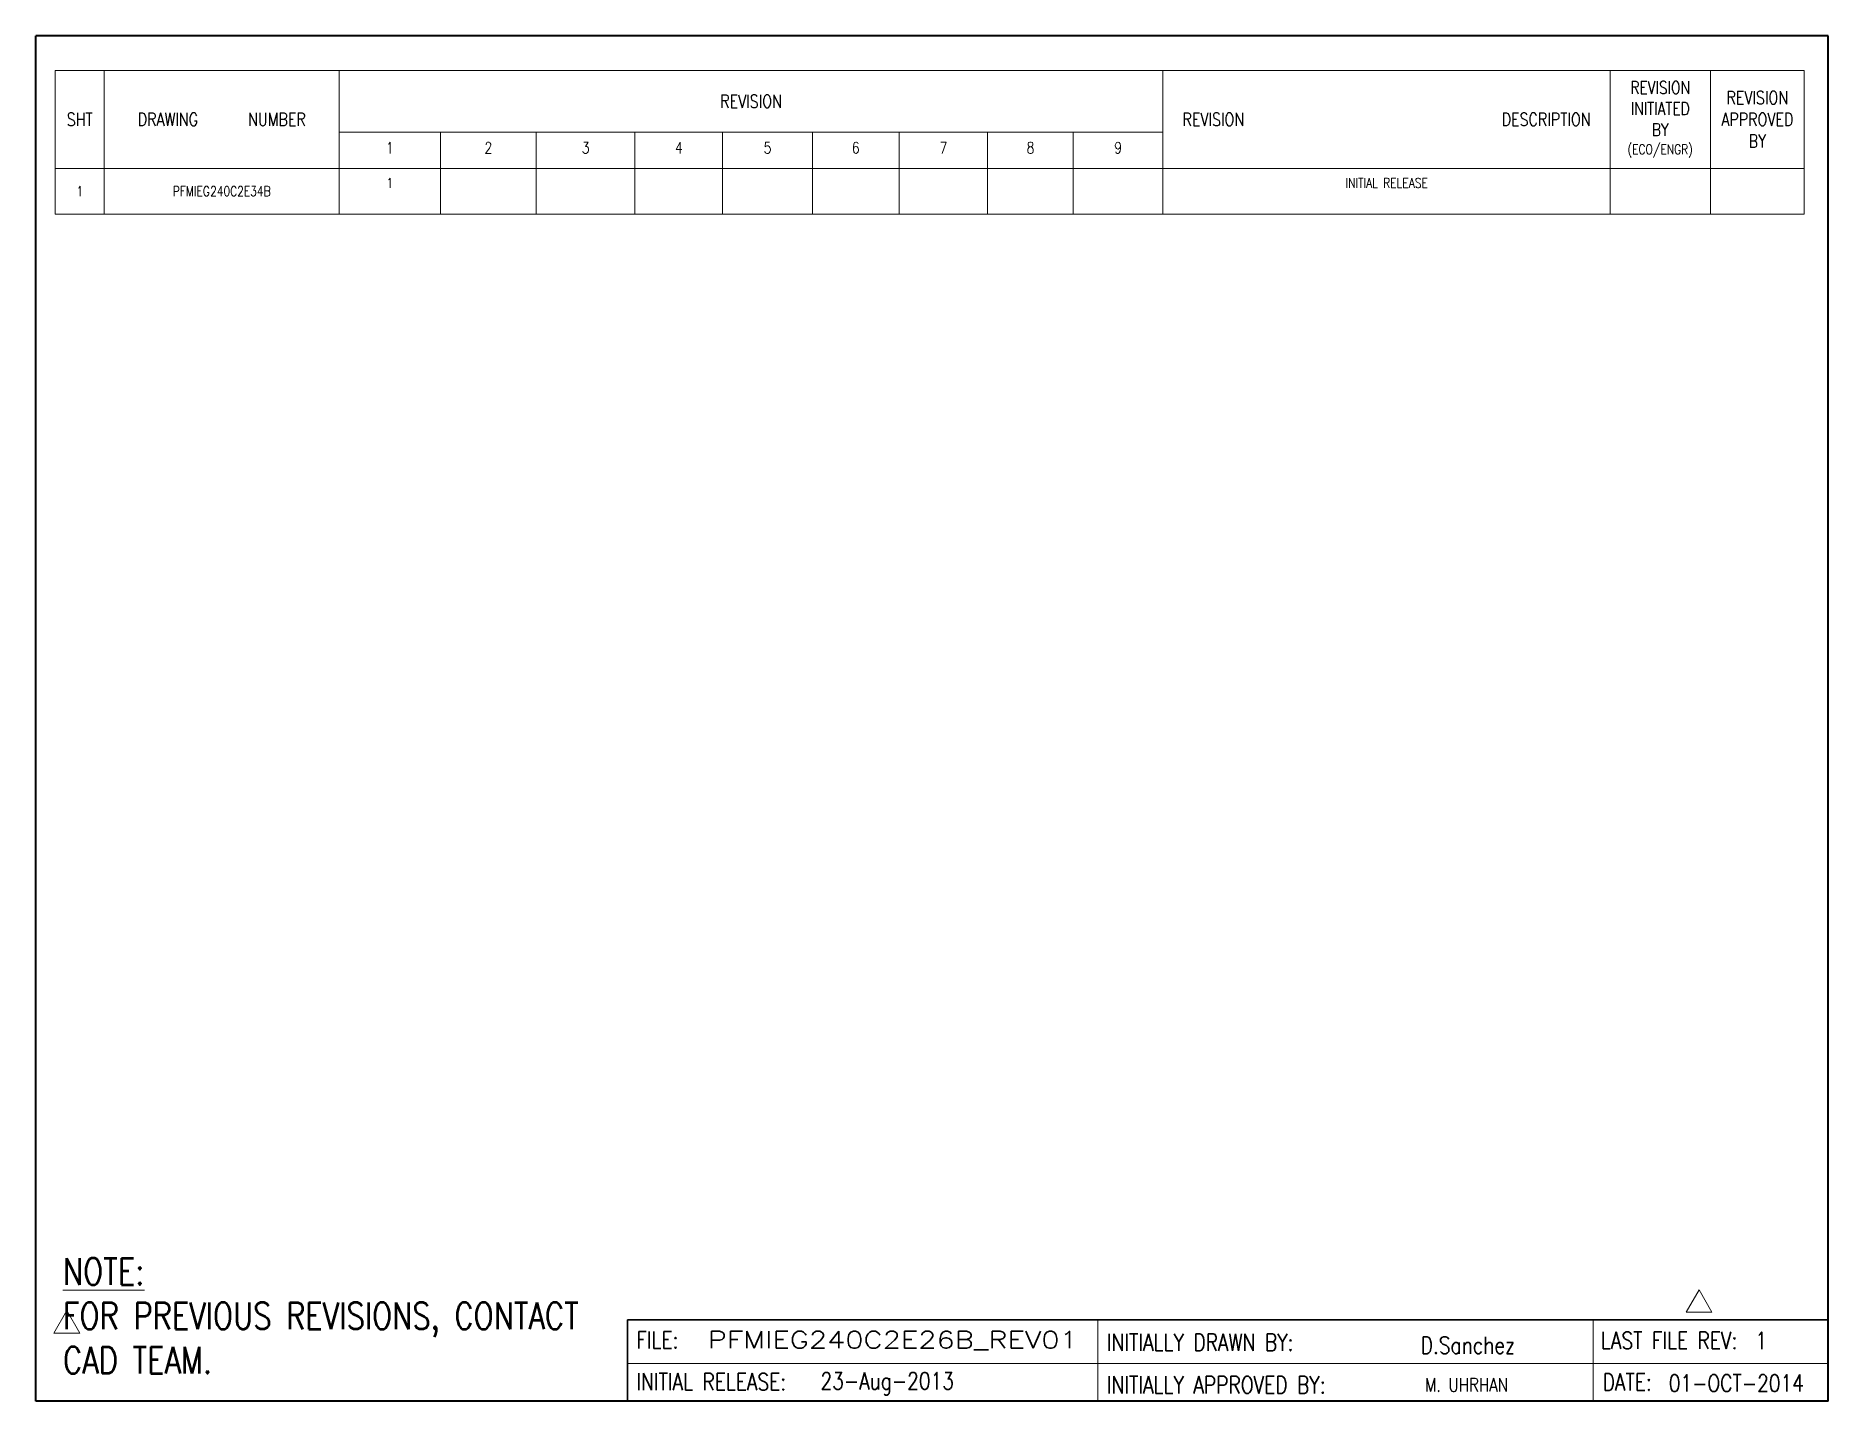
# Paper-space layout 'Revision Record' of a CAD drawing. Header units: inches. Extents: x 0.5 to 11, y 0.5 to 8.5.
import ezdxf
from ezdxf.enums import TextEntityAlignment as Align

# ---------------------------------------------------------------- set-up
doc = ezdxf.new("R2010")
doc.units = ezdxf.units.IN
doc.header["$MEASUREMENT"] = 0
doc.layers.get('0').update_dxf_attribs({"lineweight": 0, "plot": 0})
for name, color, linetype, lineweight in [('Details', 7, 'Continuous', 15), ('G-ANNO-NOTES', 7, 'Continuous', 15), ('G-ANNO-TBTXT', 7, 'Continuous', 15)]:
    doc.layers.add(name, color=color, linetype=linetype, lineweight=lineweight)
doc.layers.add('G-MISC-TBLOCK', color=84, linetype='Continuous')
doc.styles.get("Standard").update_dxf_attribs({"font": 'romans.shx', "width": 0.8})

# ---------------------------------------------------------------- blocks, each defined once
blk = doc.blocks.new('REVRECTBLOCK')
at = {"layer": 'G-ANNO-NOTES'}
blk.add_lwpolyline([(10.244, 1.154), (10.168, 1.023), (10.319, 1.023)], close=True, dxfattribs=at)
at = {"layer": 'G-MISC-TBLOCK', "lineweight": 30}
for q in [(3.966, 0.501), (11, 0.978)]:
    blk.add_line((3.966, 0.978), q, dxfattribs=at)
at = {"layer": 'G-MISC-TBLOCK', "lineweight": 9}
for p, q in [((6.722, 0.978), (6.722, 0.501)), ((9.624, 0.978), (9.624, 0.501)), ((3.966, 0.723), (11, 0.723))]:
    blk.add_line(p, q, dxfattribs=at)
at = {"layer": 'G-ANNO-TBTXT', "lineweight": 15, "width": 0.935135, "flags": 4}
blk.add_attdef('TB01', text='', height=0.1, dxfattribs=at).set_placement((4.436, 0.811), (6.604, 0.811), align=Align.FIT)
at = {"layer": 'G-ANNO-TBTXT', "lineweight": 15, "width": 0.8, "flags": 4}
for tag, p in [('TB07', (8.728, 0.829)), ('TB06', (5.097, 0.62)), ('TB10', (10.038, 0.607))]:
    blk.add_attdef(tag, text='', height=0.1, dxfattribs=at).set_placement(p, align=Align.MIDDLE_LEFT)
for tag, p in [('TB02', (10.771, 0.856)), ('TB08', (8.654, 0.597)), ('TB09', (9.221, 0.597))]:
    blk.add_attdef(tag, text='', height=0.1, dxfattribs=at).set_placement(p, align=Align.MIDDLE_CENTER)
at = {"layer": 'G-MISC-TBLOCK', "lineweight": 9, "width": 0.8}
for s, p in [('FILE:', (4.018, 0.86)), ('INITIALLY DRAWN BY:', (6.774, 0.846)), ('LAST FILE REV:', (9.669, 0.857)), ('INITIAL RELEASE:', (4.018, 0.615)), ('INITIALLY APPROVED BY:', (6.774, 0.597)), ('DATE:', (9.679, 0.613))]:
    blk.add_text(s, height=0.1, dxfattribs=at).set_placement(p, align=Align.MIDDLE_LEFT)
blk = doc.blocks.new('*T2')
at = {"layer": 'G-ANNO-NOTES', "color": 0, "linetype": 'ByBlock', "lineweight": -2, "transparency": 16777216}
for p, q in [((0, 0), (10.245, 0)), ((0, 0), (0, -0.842)), ((0.286, 0), (0.286, -0.842)), ((1.663, 0), (1.663, -0.842)), ((6.489, 0), (6.489, -0.842)), ((9.108, 0), (9.108, -0.842)), ((9.696, 0), (9.696, -0.842)), ((10.245, 0), (10.245, -0.842)), ((1.663, -0.363), (6.489, -0.363)), ((2.257, -0.363), (2.257, -0.842)), ((2.818, -0.363), (2.818, -0.842)), ((3.396, -0.363), (3.396, -0.842)), ((3.909, -0.363), (3.909, -0.842)), ((4.436, -0.363), (4.436, -0.842)), ((4.943, -0.363), (4.943, -0.842)), ((5.462, -0.363), (5.462, -0.842)), ((5.963, -0.363), (5.963, -0.842)), ((0, -0.574), (10.245, -0.574)), ((0, -0.842), (10.245, -0.842))]:
    blk.add_line(p, q, dxfattribs=at)
at = {"layer": 'G-ANNO-NOTES', "color": 0, "transparency": 16777216}
for s, insert, char_height, width, attachment_point in [('{\\H0.96875x;REVISION INITIATED BY\\H0.90322x; \\H0.85714x;(ECO/ENGR)}', (9.402, -0.287), 0.07638, 0.47313, 5), ('REVISION', (4.076, -0.181), 0.0764, 4.71155, 5), ('REVISION APPROVED BY', (9.971, -0.287), 0.07638, 0.43461, 5), ('SHT', (0.143, -0.287), 0.0764, 0.17185, 5), ('DRAWING       NUMBER', (0.975, -0.287), 0.07638, 1.26195, 5), ('REVISION                                    DESCRIPTION', (7.799, -0.287), 0.07638, 2.50479, 5), ('1', (1.96, -0.42), 0.0668, 0.47945, 2), ('2', (2.537, -0.42), 0.0668, 0.44641, 2), ('3', (3.107, -0.42), 0.0668, 0.46369, 2), ('4', (3.653, -0.42), 0.0668, 0.39876, 2), ('5', (4.173, -0.42), 0.0668, 0.41159, 2), ('6', (4.689, -0.42), 0.0668, 0.39239, 2), ('7', (5.203, -0.42), 0.0668, 0.40522, 2), ('8', (5.713, -0.42), 0.0668, 0.38582, 2), ('9', (6.226, -0.42), 0.0668, 0.41169, 2), ('1', (0.143, -0.708), 0.0573, 0.17185, 5), ('PFMIEG240C2E34B', (0.975, -0.708), 0.05728, 1.26195, 5), ('1', (1.96, -0.631), 0.0573, 0.47945, 2), ('INITIAL RELEASE', (7.799, -0.631), 0.05728, 2.50479, 2)]:
    blk.add_mtext(s, dxfattribs=dict(at, insert=insert, char_height=char_height, width=width, attachment_point=attachment_point))

psp = doc.layouts.new('Revision Record')

# ---------------------------------------------------------------- linework, layer by layer
at = {"layer": 'G-ANNO-NOTES'}
psp.add_lwpolyline([(0.681, 1.032), (0.605, 0.9), (0.757, 0.9)], close=True, dxfattribs=at)
at = {"layer": 'G-MISC-TBLOCK', "lineweight": 40}
for p, q in [((11, 8.501), (0.5, 8.501)), ((0.5, 0.501), (0.5, 8.501)), ((11, 0.501), (11, 8.501)), ((11, 0.501), (0.5, 0.501))]:
    psp.add_line(p, q, dxfattribs=at)

# ---------------------------------------------------------------- block references
psp.add_blockref('*T2', (0.614, 8.299))
at = {"layer": 'Details'}
ref = psp.add_blockref('REVRECTBLOCK', (0, 0), dxfattribs=at)
ref.add_attrib('TB01', 'PFMIEG240C2E26B_REV01', dxfattribs={"layer": 'G-ANNO-TBTXT', "lineweight": 15, "height": 0.1, "width": 1.124471, "flags": 4}).set_placement((4.436, 0.811), (6.604, 0.811), align=Align.FIT)
ref.add_attrib('TB03', '23-Aug-2013', dxfattribs={"layer": 'G-ANNO-TBTXT', "lineweight": 15, "height": 0.1, "width": 0.8, "flags": 4}).set_placement((5.097, 0.62), align=Align.MIDDLE_LEFT)
ref.add_attrib('TB02', 'D.Sanchez', dxfattribs={"layer": 'G-ANNO-TBTXT', "lineweight": 15, "height": 0.1, "width": 0.8, "flags": 4}).set_placement((8.889, 0.829), align=Align.MIDDLE_CENTER)
ref.add_attrib('TB04', 'M. UHRHAN', dxfattribs={"layer": 'G-ANNO-TBTXT', "lineweight": 15, "height": 0.08, "width": 0.8, "flags": 4}).set_placement((8.881, 0.597), align=Align.MIDDLE_CENTER)
ref.add_attrib('TB05', '1', dxfattribs={"layer": 'G-ANNO-TBTXT', "lineweight": 15, "height": 0.1, "width": 0.8, "flags": 4}).set_placement((10.573, 0.856), align=Align.MIDDLE_LEFT)
ref.add_attrib('TB06', '01-OCT-2014', dxfattribs={"layer": 'G-ANNO-TBTXT', "lineweight": 15, "height": 0.1, "width": 0.8, "flags": 4}).set_placement((10.462, 0.607), align=Align.MIDDLE_CENTER)

# ---------------------------------------------------------------- texts
at = {"layer": 'G-ANNO-NOTES', "insert": (0.659, 0.663), "char_height": 0.15625, "width": 3.33561, "attachment_point": 7}
psp.add_mtext('{\\LNOTE:\\P\\pl0.15625,t0.46875;}FOR PREVIOUS REVISIONS, CONTACT CAD TEAM.', dxfattribs=at)

doc.saveas('drawing.dxf')
